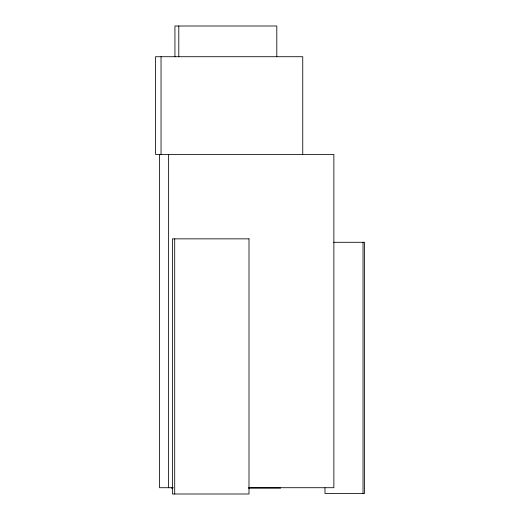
<?xml version="1.0" encoding="UTF-8"?>
<svg xmlns="http://www.w3.org/2000/svg" width="520" height="520" viewBox="0 0 520 520"><rect width="100%" height="100%" fill="white"/><g stroke="black" fill="none" stroke-linecap="round" stroke-linejoin="round"><path stroke-width="0.78" d="M333.723 242.294L364.481 242.294L364.481 493.487L324.987 493.487L324.987 487.819M173.277 487.715L159.504 487.715L159.504 154.401M248.82 487.715L333.866 487.715L333.866 154.401L155.519 154.401L155.519 56.719L302.75 56.719L302.75 154.401M171.275 488.091L172.894 488.091M248.45 488.091L280.663 488.091M363.031 242.294L363.031 493.487M276.803 56.719L276.803 26L174.935 26L174.935 56.719M178.802 26L178.802 56.719M174.701 238.856L174.701 494M168.63 154.401L168.63 487.715M161.037 56.719L161.037 154.401M248.995 238.856L172.484 238.856L172.484 494L248.995 494L248.995 238.856"/></g></svg>
